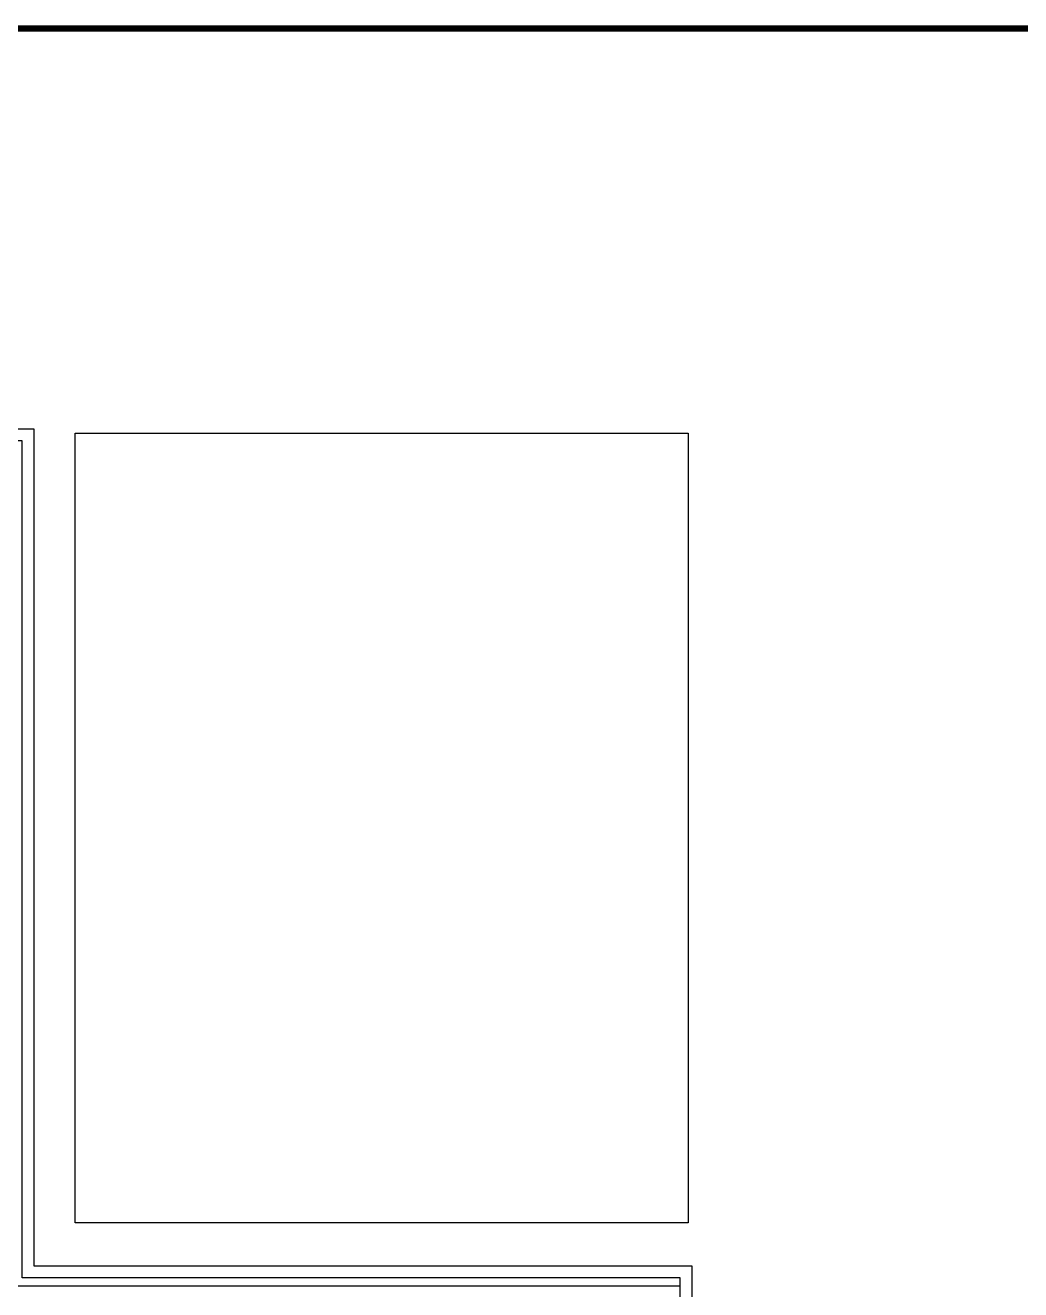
# Model space of a CAD drawing. Extents: x 1169373 to 1354985, y 649019 to 904199.
# Drawn here: x 1304305 to 1329645, y 682519 to 714699 of the extents above; entities that cross this region are included whole.
import ezdxf

# ---------------------------------------------------------------- set-up
doc = ezdxf.new("R2010")
doc.units = 0
doc.header["$LTSCALE"] = 1000
doc.header["$MEASUREMENT"] = 0
doc.layers.add('PUB_TITLE', color=4, linetype='Continuous')
doc.layers.add('灰度', color=8, linetype='Continuous')

msp = doc.modelspace()

# ---------------------------------------------------------------- linework, layer by layer
at = {"color": 253}
msp.add_line((1256979, 682619), (1320979, 682619), dxfattribs=at)
for points in [[(1256679, 704419), (1256679, 660819), (1321279, 660819), (1321279, 683119), (1304529, 683119), (1304529, 704419)], [(1256979, 704119), (1256979, 661119), (1320979, 661119), (1320979, 682819), (1304229, 682819), (1304229, 704119)]]:
    msp.add_lwpolyline(points, close=True, dxfattribs=at)
at = {"layer": 'PUB_TITLE', "const_width": 160}
msp.add_lwpolyline([(1240105, 650619), (1353385, 650619), (1353385, 714619), (1240105, 714619)], close=True, dxfattribs=at)
at = {"layer": '灰度', "color": 253}
msp.add_lwpolyline([(1305579, 684219), (1305579, 704319), (1321179, 704319), (1321179, 684219)], close=True, dxfattribs=at)

doc.saveas('drawing.dxf')
